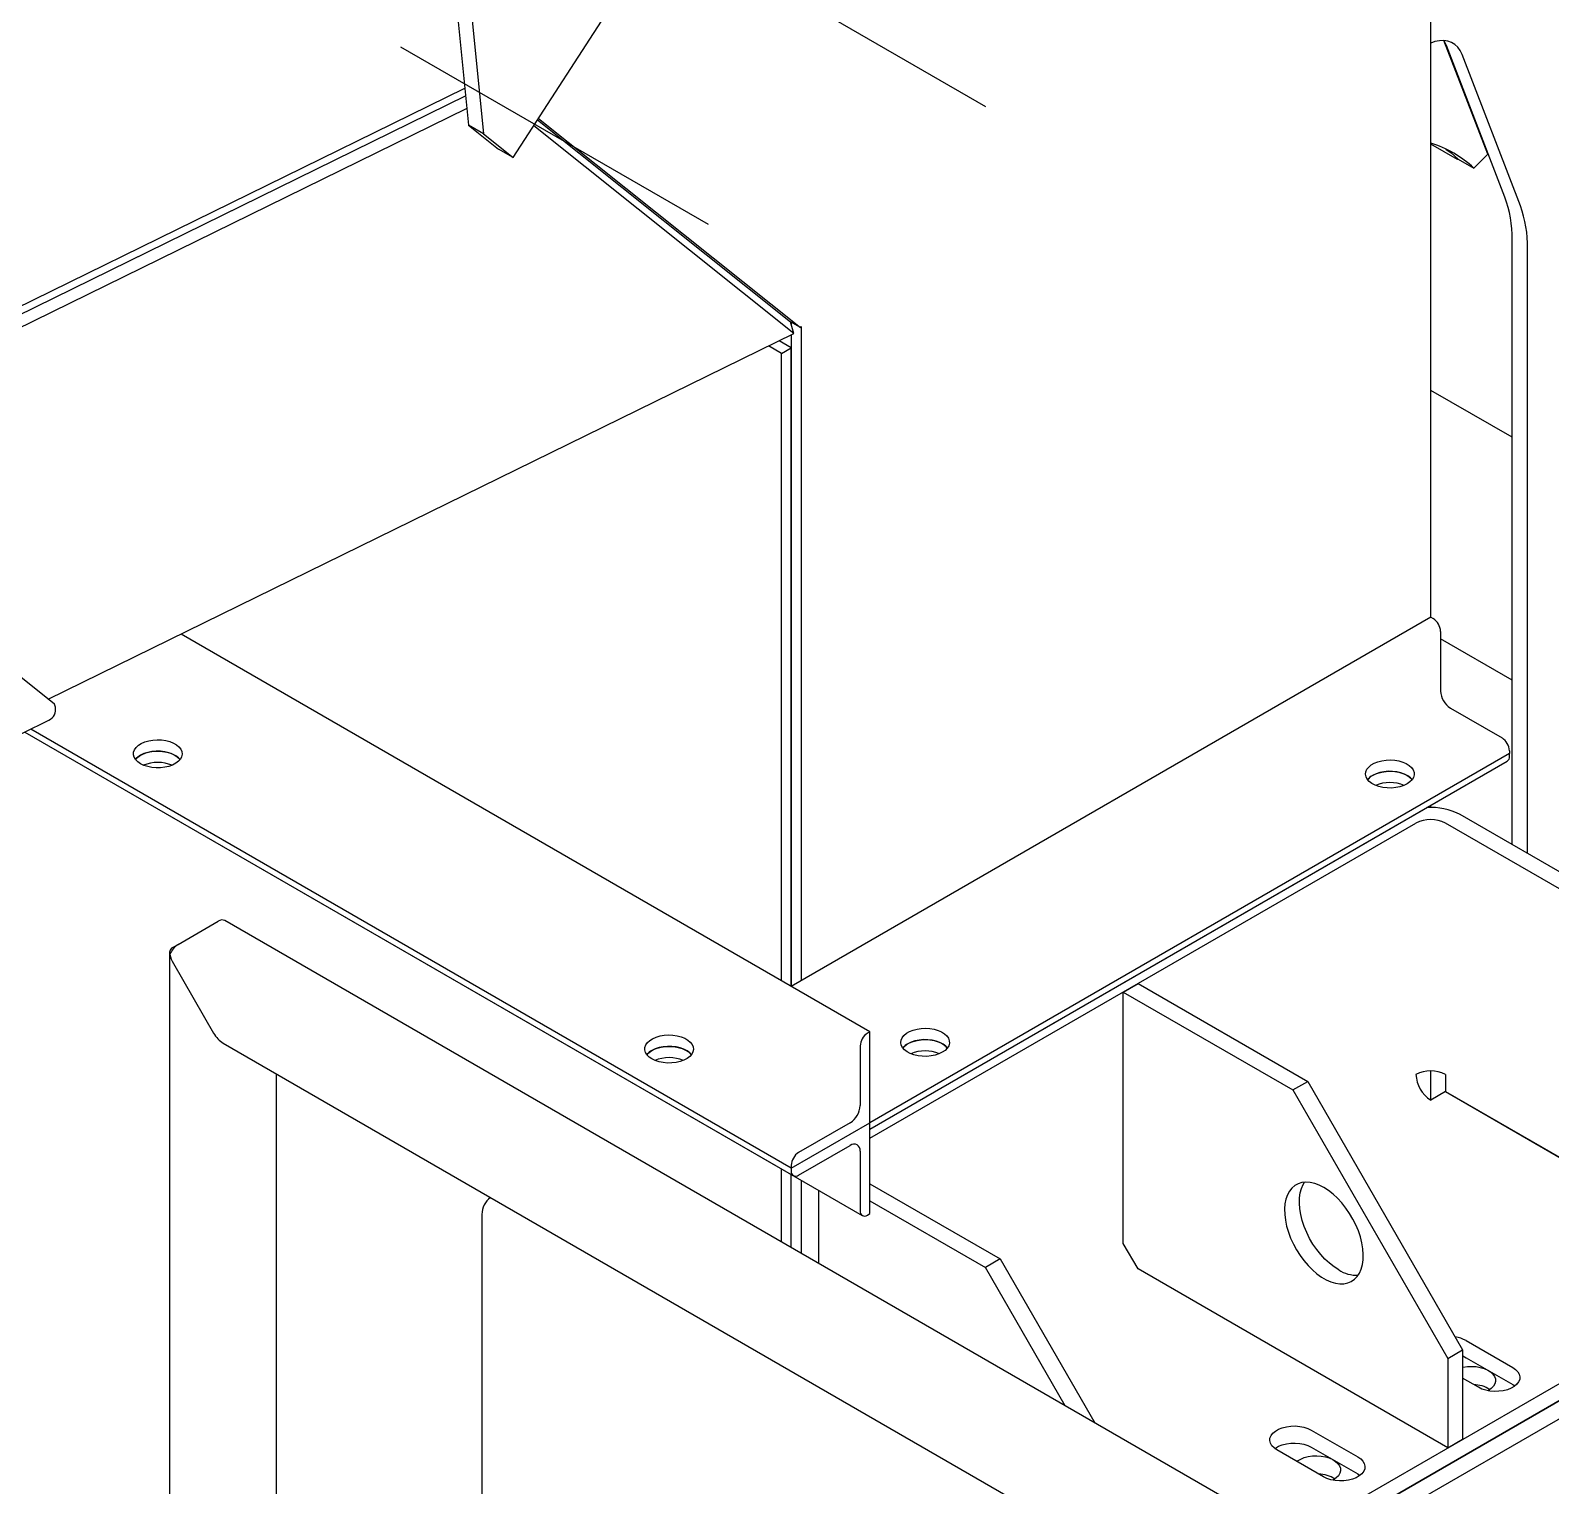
# Model space of a CAD drawing. Header units: millimetres. Extents: x 0 to 55611, y 0 to 32827.
# Drawn here: x 32938 to 33493, y 10677 to 11208 of the extents above; entities that cross this region are included whole.
import ezdxf

# ---------------------------------------------------------------- set-up
doc = ezdxf.new("R2010")
doc.units = ezdxf.units.MM
doc.header["$LTSCALE"] = 10
doc.linetypes.add('SLD-Centrada-trazos-largos', pattern=[19.05, 15.24, -1.27, 1.27, -1.27])
doc.linetypes.add('SLD-Continua', pattern=[0])
for name, color, linetype in [('CHUTE', 30, 'SLD-Continua'), ('EQUIPO', 30, 'SLD-Continua'), ('STRUC', 5, 'SLD-Continua')]:
    doc.layers.add(name, color=color, linetype=linetype)

msp = doc.modelspace()

# ---------------------------------------------------------------- linework, layer by layer
at = {"color": 7, "linetype": 'SLD-Centrada-trazos-largos'}
for p, q in [((33160.82, 11252.78), (33286.3, 11180.34)), ((33185.14, 11137.24), (33072.92, 11202.03))]:
    msp.add_line(p, q, dxfattribs=at)
at = {"color": 7, "linetype": 'SLD-Continua', "lineweight": 25}
for p, q in [((33694.3, 10822.49), (33404, 10654.9)), ((33694.3, 10815.85), (33409.75, 10651.58)), ((33479.46, 10806.22), (33479.38, 10806.17)), ((33469.93, 10711.63), (33469.69, 10711.49)), ((33413.36, 10678.97), (33413.12, 10678.84))]:
    msp.add_line(p, q, dxfattribs=at)
at = {"color": 7, "linetype": 'SLD-Continua', "lineweight": 25, "flags": 128}
for points in [[(33460.51, 10720.06), (33460.71, 10720.1), (33462.26, 10720.33), (33463.85, 10720.39), (33465.43, 10720.29), (33466.96, 10720.02), (33468.38, 10719.6), (33469.65, 10719.05), (33470.72, 10718.37), (33471.57, 10717.59), (33472.16, 10716.73), (33472.48, 10715.83), (33472.52, 10714.91), (33472.27, 10714), (33471.74, 10713.14), (33470.95, 10712.34), (33469.93, 10711.63)], [(33399.96, 10685.68), (33400.25, 10685.89), (33401.38, 10686.54), (33402.69, 10687.07), (33404.14, 10687.45), (33405.69, 10687.67), (33407.28, 10687.73), (33408.86, 10687.63), (33410.39, 10687.37), (33411.81, 10686.95), (33413.08, 10686.39), (33414.15, 10685.71), (33415, 10684.93), (33415.59, 10684.08), (33415.91, 10683.18), (33415.95, 10682.26), (33415.7, 10681.35), (33415.17, 10680.48), (33414.39, 10679.68), (33413.36, 10678.97), (33413.36, 10678.97)]]:
    msp.add_lwpolyline(points, dxfattribs=at)
at = {"color": 7, "linetype": 'SLD-Continua', "lineweight": 25}
for centre in [(33464.18, 10701.95), (33407.61, 10669.29)]:
    msp.add_arc(centre, 11.78, 57.9659, 88.4316, dxfattribs=at)
at = {"layer": 'CHUTE', "linetype": 'SLD-Continua', "lineweight": 25}
for p, q in [((33448.86, 10993.89), (33448.86, 11588.49)), ((33113.9, 11161.68), (33157.92, 11229.76)), ((33093.47, 11214.93), (33097.6, 11173.51)), ((33098.86, 11211.82), (33102.99, 11170.4)), ((33096.54, 11184.17), (32807.99, 11042.65)), ((32810.81, 11047.01), (33096.25, 11187)), ((33096.99, 11179.58), (32835.05, 11051.11)), ((33102.99, 11170.4), (33097.6, 11173.51)), ((33097.6, 11173.51), (33108.51, 11164.79)), ((33216.38, 11097.48), (33121.43, 11173.33)), ((33122.82, 11175.49), (33215.18, 11101.7)), ((33123.16, 11176.01), (33218.77, 11099.63)), ((33102.99, 11170.4), (33113.9, 11161.68)), ((33113.9, 11161.68), (33108.51, 11164.79)), ((33218.77, 11099.63), (33215.18, 11101.7)), ((33215.4, 11101.52), (33215.18, 11101.7)), ((33216.38, 11097.48), (33215.18, 11101.7)), ((33215.4, 11101.57), (33215.4, 11100.91)), ((33218.77, 11099.63), (33219, 11099.98)), ((33219, 11099.98), (33219, 10861.19)), ((32944.14, 10963.96), (33216.38, 11097.48)), ((33215.4, 11092.25), (33210.96, 11094.82)), ((33215.4, 11097), (33215.4, 10859.12)), ((33211.81, 11090.18), (33207.07, 11092.92)), ((33211.81, 11090.18), (33215.4, 11092.25)), ((33211.81, 10861.19), (33211.81, 11090.18)), ((33215.4, 10859.12), (33215.4, 11092.25)), ((32946.45, 10962.12), (32832.74, 11052.96)), ((33448.86, 10993.89), (33215.4, 10859.12)), ((33448.86, 10993.89), (33449.76, 10993.37)), ((33244.14, 10842.53), (32992.61, 10987.74)), ((33452.45, 10988.7), (33452.45, 10966.93)), ((32946.75, 10961.06), (32946.45, 10962.12)), ((32921.47, 10945.06), (32944.38, 10956.29)), ((33456.05, 10960.71), (33474.9, 10949.82)), ((32935.56, 10951.97), (33241.34, 10775.45)), ((32935.57, 10951.97), (33216.19, 10789.97)), ((33215.4, 10792.75), (32937.75, 10953.04)), ((33477.6, 10945.15), (33477.6, 10944.12)), ((33477.6, 10944.12), (33244.14, 10809.34)), ((33244.14, 10807.02), (33476.81, 10941.33)), ((33477.6, 10943.08), (33477.6, 10944.12)), ((33244.14, 10807.01), (33451.66, 10926.81)), ((33448.86, 10924.4), (33448.86, 10925.2)), ((33244.14, 10803.64), (33443.47, 10918.71)), ((33510.79, 10886.07), (33454.25, 10918.71)), ((33516.18, 10889.18), (33459.64, 10921.82)), ((33216.3, 10858.6), (33215.4, 10859.12)), ((33336.62, 10857.03), (33342.01, 10860.14)), ((33336.62, 10765.27), (33336.62, 10857.03)), ((33336.62, 10857.03), (33398.55, 10821.28)), ((33342.01, 10860.14), (33403.94, 10824.39)), ((33244.14, 10842.53), (33243.24, 10842.01)), ((33244.14, 10809.34), (33244.14, 10842.53)), ((33240.55, 10837.34), (33240.55, 10815.57)), ((33448.86, 10817.62), (33448.86, 10828.24)), ((33398.55, 10821.28), (33403.94, 10824.39)), ((33403.94, 10824.39), (33460.51, 10726.41)), ((33454.25, 10826.95), (33454.25, 10820.77)), ((33398.55, 10821.28), (33455.12, 10723.3)), ((33454.21, 10820.7), (33448.86, 10817.62)), ((33454.21, 10820.7), (33567.32, 10755.41)), ((33454.25, 10820.77), (33567.36, 10755.48)), ((33215.4, 10792.75), (33244.14, 10809.34)), ((33236.96, 10809.34), (33218.1, 10798.46)), ((33244.14, 10809.34), (33244.14, 10810.38)), ((33244.14, 10776.16), (33244.14, 10809.34)), ((33244.14, 10808.31), (33244.14, 10809.34)), ((33218.1, 10790.16), (33236.96, 10801.05)), ((33240.55, 10798.97), (33240.55, 10777.2)), ((33211.81, 10765.85), (33211.81, 10792.5)), ((33215.4, 10793.79), (33215.4, 10792.75)), ((33215.4, 10792.75), (33215.4, 10791.72)), ((33215.4, 10763.78), (33215.4, 10790.42)), ((33219, 10788.35), (33219, 10761.7)), ((33225.31, 10784.71), (33225.31, 10758.06)), ((33244.14, 10787.05), (33291.7, 10759.59)), ((33244.14, 10780.83), (33286.31, 10756.48)), ((33243.24, 10775.64), (33244.14, 10776.16)), ((33342.01, 10755.98), (33336.62, 10765.27)), ((33291.7, 10759.59), (33286.31, 10756.48)), ((33315.44, 10706.03), (33286.31, 10756.48)), ((33291.7, 10759.59), (33326.22, 10699.8)), ((33455.12, 10690.68), (33342.01, 10755.98)), ((33398.61, 10658.01), (33567.32, 10755.41)), ((33404, 10654.9), (33567.32, 10749.19)), ((33461.84, 10729.78), (33478.81, 10719.99)), ((33455.12, 10723.3), (33460.51, 10726.41)), ((33455.12, 10723.3), (33455.12, 10690.68)), ((33460.51, 10726.41), (33460.51, 10693.79)), ((33461.84, 10723.56), (33478.81, 10713.76)), ((33466.24, 10712.73), (33460.51, 10716.04)), ((33478.81, 10713.76), (33479.59, 10713.25)), ((33405.27, 10697.13), (33422.24, 10687.33)), ((33409.67, 10680.07), (33392.7, 10689.87)), ((33405.27, 10690.91), (33422.24, 10681.11)), ((33455.12, 10690.68), (33460.51, 10693.79)), ((33422.24, 10681.11), (33423.02, 10680.59))]:
    msp.add_line(p, q, dxfattribs=at)
at = {"layer": 'CHUTE', "linetype": 'SLD-Continua', "lineweight": 25, "flags": 128}
for points in [[(32977.84, 10940.37), (32976.82, 10941.08), (32976.03, 10941.88), (32975.5, 10942.75), (32975.25, 10943.66), (32975.29, 10944.58), (32975.61, 10945.48), (32976.2, 10946.33), (32977.05, 10947.11), (32978.12, 10947.79), (32979.39, 10948.35), (32980.81, 10948.77), (32982.34, 10949.03), (32983.92, 10949.13), (32985.51, 10949.07), (32987.06, 10948.85), (32988.51, 10948.47), (32989.82, 10947.94), (32990.95, 10947.29), (32991.85, 10946.53), (32992.51, 10945.7), (32992.9, 10944.81), (32993.01, 10943.89), (32992.83, 10942.97), (32992.37, 10942.09), (32991.65, 10941.27), (32990.68, 10940.54), (32989.51, 10939.92), (32988.16, 10939.43), (32986.68, 10939.09), (32985.12, 10938.9), (32983.52, 10938.88), (32981.95, 10939.03), (32980.45, 10939.33), (32979.06, 10939.78), (32977.84, 10940.37)], [(32975.99, 10941.93), (32976.39, 10942.39), (32977.3, 10943.14), (32978.43, 10943.79), (32979.74, 10944.32), (32981.19, 10944.7), (32982.73, 10944.92), (32984.32, 10944.98), (32985.91, 10944.88), (32987.43, 10944.62), (32988.85, 10944.2), (32990.12, 10943.64), (32991.2, 10942.96), (32992.04, 10942.18), (32992.25, 10941.93)], [(32992.25, 10941.93), (32991.65, 10942.58), (32990.68, 10943.32), (32989.51, 10943.94), (32988.16, 10944.43), (32986.68, 10944.77), (32985.12, 10944.95), (32983.52, 10944.97), (32981.95, 10944.83), (32980.45, 10944.53), (32979.06, 10944.07), (32977.84, 10943.48)], [(33440.24, 10933.03), (33439.02, 10932.44), (33437.63, 10931.98), (33436.13, 10931.68), (33434.55, 10931.53), (33432.96, 10931.55), (33431.4, 10931.74), (33429.92, 10932.08), (33428.57, 10932.57), (33427.39, 10933.19), (33426.43, 10933.92), (33425.7, 10934.74), (33425.25, 10935.63), (33425.07, 10936.54), (33425.18, 10937.46), (33425.56, 10938.35), (33426.22, 10939.19), (33427.13, 10939.94), (33428.26, 10940.59), (33429.57, 10941.12), (33431.02, 10941.5), (33432.57, 10941.72), (33434.16, 10941.79), (33435.74, 10941.68), (33437.27, 10941.42), (33438.69, 10941), (33439.95, 10940.44), (33441.03, 10939.76), (33441.88, 10938.98), (33442.47, 10938.13), (33442.79, 10937.23), (33442.83, 10936.31), (33442.58, 10935.4), (33442.05, 10934.53), (33441.26, 10933.73), (33440.24, 10933.03)], [(33425.82, 10934.58), (33426.22, 10935.04), (33427.13, 10935.8), (33428.26, 10936.45), (33429.57, 10936.97), (33431.02, 10937.35), (33432.57, 10937.58), (33434.16, 10937.64), (33435.74, 10937.53), (33437.27, 10937.27), (33438.69, 10936.85), (33439.95, 10936.29), (33441.03, 10935.62), (33441.88, 10934.84), (33442.09, 10934.58)], [(33442.09, 10934.58), (33441.48, 10935.24), (33440.52, 10935.97), (33439.34, 10936.59), (33437.99, 10937.08), (33436.51, 10937.42), (33434.95, 10937.61), (33433.36, 10937.63), (33431.78, 10937.48), (33430.28, 10937.18), (33428.89, 10936.73), (33427.67, 10936.14)], [(33451.66, 10926.81), (33451.66, 10926.81), (33451.75, 10926.87)], [(33164.51, 10832.61), (33163.49, 10833.31), (33162.7, 10834.11), (33162.18, 10834.98), (33161.93, 10835.89), (33161.96, 10836.81), (33162.28, 10837.71), (33162.88, 10838.57), (33163.73, 10839.35), (33164.8, 10840.02), (33166.07, 10840.58), (33167.49, 10841), (33169.02, 10841.26), (33170.6, 10841.37), (33172.19, 10841.31), (33173.74, 10841.08), (33175.19, 10840.7), (33176.5, 10840.18), (33177.62, 10839.53), (33178.53, 10838.77), (33179.19, 10837.93), (33179.58, 10837.04), (33179.69, 10836.12), (33179.51, 10835.21), (33179.05, 10834.33), (33178.33, 10833.51), (33177.36, 10832.77), (33176.18, 10832.15), (33174.83, 10831.66), (33173.36, 10831.32), (33171.79, 10831.14), (33170.2, 10831.12), (33168.63, 10831.26), (33167.12, 10831.56), (33165.74, 10832.02), (33164.51, 10832.61)], [(33270.54, 10835.06), (33269.31, 10834.47), (33267.93, 10834.01), (33266.42, 10833.71), (33264.85, 10833.57), (33263.25, 10833.59), (33261.69, 10833.77), (33260.21, 10834.11), (33258.86, 10834.6), (33257.69, 10835.22), (33256.72, 10835.96), (33256, 10836.77), (33255.54, 10837.66), (33255.36, 10838.57), (33255.47, 10839.49), (33255.86, 10840.38), (33256.52, 10841.22), (33257.43, 10841.97), (33258.55, 10842.63), (33259.86, 10843.15), (33261.31, 10843.53), (33262.86, 10843.75), (33264.45, 10843.82), (33266.03, 10843.71), (33267.56, 10843.45), (33268.98, 10843.03), (33270.25, 10842.47), (33271.32, 10841.79), (33272.17, 10841.02), (33272.76, 10840.16), (33273.08, 10839.26), (33273.12, 10838.34), (33272.87, 10837.43), (33272.34, 10836.56), (33271.56, 10835.76), (33270.54, 10835.06)], [(33256.12, 10836.61), (33256.52, 10837.07), (33257.43, 10837.83), (33258.55, 10838.48), (33259.86, 10839), (33261.31, 10839.38), (33262.86, 10839.61), (33264.45, 10839.67), (33266.03, 10839.57), (33267.56, 10839.3), (33268.98, 10838.88), (33270.25, 10838.33), (33271.32, 10837.65), (33272.17, 10836.87), (33272.38, 10836.61)], [(33272.38, 10836.61), (33271.78, 10837.27), (33270.81, 10838), (33269.64, 10838.62), (33268.29, 10839.11), (33266.81, 10839.45), (33265.25, 10839.64), (33263.65, 10839.66), (33262.08, 10839.51), (33260.57, 10839.21), (33259.19, 10838.76), (33257.96, 10838.17)], [(33162.67, 10834.16), (33163.07, 10834.62), (33163.97, 10835.38), (33165.1, 10836.03), (33166.41, 10836.55), (33167.86, 10836.93), (33169.41, 10837.16), (33171, 10837.22), (33172.58, 10837.12), (33174.11, 10836.85), (33175.53, 10836.43), (33176.8, 10835.88), (33177.87, 10835.2), (33178.72, 10834.42), (33178.93, 10834.16)], [(33178.93, 10834.16), (33178.33, 10834.82), (33177.36, 10835.55), (33176.18, 10836.17), (33174.83, 10836.66), (33173.36, 10837), (33171.79, 10837.19), (33170.2, 10837.21), (33168.63, 10837.06), (33167.12, 10836.76), (33165.74, 10836.31), (33164.51, 10835.72)], [(33409.86, 10785.66), (33408.17, 10786.52), (33406.49, 10787.14), (33404.86, 10787.51), (33403.3, 10787.62), (33401.84, 10787.46), (33400.48, 10787.05), (33399.26, 10786.39), (33398.19, 10785.48), (33397.28, 10784.34), (33396.55, 10782.99), (33396, 10781.44), (33395.65, 10779.72), (33395.5, 10777.85), (33395.55, 10775.86), (33395.8, 10773.77), (33396.25, 10771.61), (33396.89, 10769.42), (33397.71, 10767.22), (33398.71, 10765.05), (33399.86, 10762.94), (33401.15, 10760.91), (33402.56, 10759), (33404.07, 10757.23), (33405.67, 10755.62), (33407.32, 10754.2), (33409.01, 10752.99), (33410.72, 10752.01), (33412.41, 10751.27), (33414.06, 10750.78), (33415.66, 10750.54), (33417.17, 10750.56), (33418.58, 10750.84), (33419.87, 10751.38), (33421.02, 10752.17), (33422.01, 10753.2), (33422.84, 10754.44), (33423.48, 10755.89), (33423.92, 10757.53), (33424.18, 10759.33), (33424.23, 10761.27), (33424.08, 10763.31), (33423.72, 10765.44), (33423.18, 10767.62), (33422.45, 10769.81), (33421.54, 10772), (33420.47, 10774.15), (33419.24, 10776.22), (33417.89, 10778.19), (33416.43, 10780.04), (33414.87, 10781.73), (33413.24, 10783.25), (33411.56, 10784.56), (33409.86, 10785.66)], [(33415.25, 10755.58), (33413.55, 10756.68), (33411.88, 10758), (33410.25, 10759.51), (33408.69, 10761.2), (33407.23, 10763.05), (33405.87, 10765.02), (33404.65, 10767.1), (33403.58, 10769.24), (33402.67, 10771.43), (33401.94, 10773.63), (33401.39, 10775.8), (33401.04, 10777.93), (33400.89, 10779.98), (33400.94, 10781.91), (33401.19, 10783.71), (33401.64, 10785.35), (33402.28, 10786.8), (33402.76, 10787.59)], [(33460.51, 10724.19), (33460.57, 10724.17), (33461.84, 10723.56)], [(33478.81, 10719.99), (33479.86, 10719.26), (33480.65, 10718.43), (33481.18, 10717.53), (33481.4, 10716.59), (33481.33, 10715.65), (33480.95, 10714.73), (33480.29, 10713.86), (33479.36, 10713.08), (33478.2, 10712.41), (33476.85, 10711.87), (33475.35, 10711.49), (33473.75, 10711.27), (33472.11, 10711.23), (33470.49, 10711.36), (33468.93, 10711.66), (33467.5, 10712.12), (33466.24, 10712.73)], [(33392.7, 10689.87), (33391.65, 10690.6), (33390.85, 10691.43), (33390.33, 10692.32), (33390.1, 10693.26), (33390.18, 10694.21), (33390.55, 10695.13), (33391.22, 10696), (33392.14, 10696.78), (33393.3, 10697.45), (33394.66, 10697.98), (33396.16, 10698.36), (33397.75, 10698.58), (33399.39, 10698.62), (33401.02, 10698.49), (33402.57, 10698.19), (33404.01, 10697.73), (33405.27, 10697.13)], [(33391.91, 10690.39), (33392.14, 10690.55), (33393.3, 10691.22), (33394.66, 10691.76), (33396.16, 10692.14), (33397.75, 10692.36), (33399.39, 10692.4), (33401.02, 10692.27), (33402.57, 10691.97), (33404.01, 10691.51), (33405.27, 10690.91)], [(33422.24, 10687.33), (33423.29, 10686.6), (33424.09, 10685.77), (33424.61, 10684.88), (33424.83, 10683.94), (33424.76, 10682.99), (33424.38, 10682.07), (33423.72, 10681.2), (33422.79, 10680.42), (33421.63, 10679.75), (33420.28, 10679.22), (33418.78, 10678.84), (33417.18, 10678.62), (33415.54, 10678.57), (33413.92, 10678.71), (33412.36, 10679.01), (33410.93, 10679.47), (33409.67, 10680.07)]]:
    msp.add_lwpolyline(points, dxfattribs=at)
at = {"layer": 'CHUTE', "linetype": 'SLD-Continua', "lineweight": 25}
for centre, radius, start, end in [((33446.6, 10988.44), 5.86, 2.6055, 57.3945), ((33460.25, 10967.28), 7.81, 182.6055, 237.3945), ((32942.55, 10960.18), 4.29, 295.228, 11.9331), ((33471.75, 10944.89), 5.86, 2.6055, 57.3945), ((32980.65, 10938.27), 5.93, 118.3655, 141.8649), ((32984.12, 10926.65), 14.2, 68.3708, 111.6292), ((33475.73, 10942.87), 1.88, 305.0133, 6.2988), ((33430.48, 10930.92), 5.93, 118.3655, 141.8649), ((33433.96, 10919.3), 14.2, 68.3708, 111.6292), ((33449.14, 10901.96), 22.47, 62.1453, 94.4283), ((33448.86, 10908.31), 11.71, 62.6097, 117.3903), ((33246.4, 10837.08), 5.86, 122.6055, 177.3945), ((33167.33, 10830.5), 5.93, 118.3655, 141.8649), ((33260.78, 10832.95), 5.93, 118.3655, 141.8649), ((33264.25, 10821.34), 14.2, 68.3708, 111.6292), ((33170.8, 10818.89), 14.2, 68.3708, 111.6292), ((33448.86, 10816.55), 11.71, 62.6097, 117.3903), ((33455.17, 10827.48), 11.71, 182.6055, 237.3945), ((33232.75, 10815.92), 7.81, 302.6055, 357.3945), ((33238.36, 10799.33), 2.22, 350.786, 129.2033), ((33221.25, 10793.52), 5.86, 122.6055, 177.3945), ((33217.05, 10791.45), 1.66, 170.786, 309.2033), ((33242.19, 10776.93), 1.66, 170.786, 309.2033), ((33421.92, 10766.08), 12.44, 237.5737, 271.9967), ((33456.21, 10719.56), 11.66, 61.1813, 82.2524)]:
    msp.add_arc(centre, radius, start, end, dxfattribs=at)
at = {"layer": 'EQUIPO', "linetype": 'SLD-Continua', "lineweight": 25}
for p, q in [((33469.65, 11162.93), (33453.67, 11204.41)), ((33475.94, 11147.29), (33454.63, 11202.61)), ((33481.6, 11144.02), (33460.29, 11199.34)), ((33458.66, 11160.93), (33448.86, 11166.59)), ((33458.39, 11161.64), (33458.66, 11160.93)), ((33458.66, 11160.93), (33458.91, 11161.17)), ((33458.93, 11161.15), (33464.59, 11157.88)), ((33464.59, 11157.88), (33469.65, 11162.93)), ((33478.56, 10910.9), (33478.54, 11131.77)), ((33484.22, 10907.63), (33484.2, 11128.5)), ((33478.55, 11059.57), (33448.86, 11076.7)), ((33478.56, 10970.87), (33452.45, 10985.94)), ((33478.57, 10806.64), (33478.57, 10806.73))]:
    msp.add_line(p, q, dxfattribs=at)
at = {"layer": 'EQUIPO', "linetype": 'SLD-Continua', "lineweight": 25, "flags": 128}
for points in [[(33460.29, 11199.34), (33459.59, 11200.78), (33458.72, 11202.01), (33457.67, 11202.99), (33456.46, 11203.73), (33455.1, 11204.21), (33453.63, 11204.41), (33452.06, 11204.35), (33450.41, 11204.02), (33448.86, 11203.49)], [(33454.63, 11202.61), (33453.94, 11204.05), (33453.71, 11204.41)], [(33454.37, 11164.81), (33456.34, 11163.36), (33458.93, 11161.15)]]:
    msp.add_lwpolyline(points, dxfattribs=at)
at = {"layer": 'EQUIPO', "linetype": 'SLD-Continua', "lineweight": 25}
for centre, radius, start, end in [((33437.05, 11128.28), 40.42, 47.0708, 73.0158), ((33435.22, 11132.49), 43.33, 359.0478, 19.9703), ((33440.87, 11129.22), 43.33, 359.0478, 19.9703)]:
    msp.add_arc(centre, radius, start, end, dxfattribs=at)
at = {"layer": 'STRUC', "linetype": 'SLD-Continua', "lineweight": 25}
for p, q in [((32991.54, 10874.44), (33006.2, 10882.9)), ((33518.49, 10588.81), (33008.63, 10883.14)), ((32989.84, 10873.46), (32991.5, 10874.42)), ((32988.41, 10871.47), (32988.41, 10100.02)), ((32989.84, 10867.46), (33004.5, 10842.07)), ((33007.95, 10838.43), (33480.11, 10565.86)), ((33027.48, 10545.29), (33027.48, 10827.16)), ((33102.43, 10775.85), (33102.43, 10484.29))]:
    msp.add_line(p, q, dxfattribs=at)
for centre, radius, start, end in [((33007.63, 10880.89), 2.47, 65.8878, 125.4226), ((32990.61, 10871.45), 2.15, 110.8509, 198.5559), ((32995.57, 10868.15), 7.47, 122.6194, 159.4755), ((33110.97, 10775.42), 8.56, 129.0005, 177.0775)]:
    msp.add_arc(centre, radius, start, end, dxfattribs=at)
for centre, start_param, end_param in [((32993.29, 10869.45), 1.038041, 1.570756), ((32993.29, 10869.45), 1.038041, 1.570756), ((33007.95, 10844.06), 1.570756, 2.356235), ((33007.95, 10844.06), 1.570756, 2.356235)]:
    msp.add_ellipse(centre, major_axis=(-3.45, 5.97), ratio=0.577335, start_param=start_param, end_param=end_param, dxfattribs=at)

doc.saveas('drawing.dxf')
